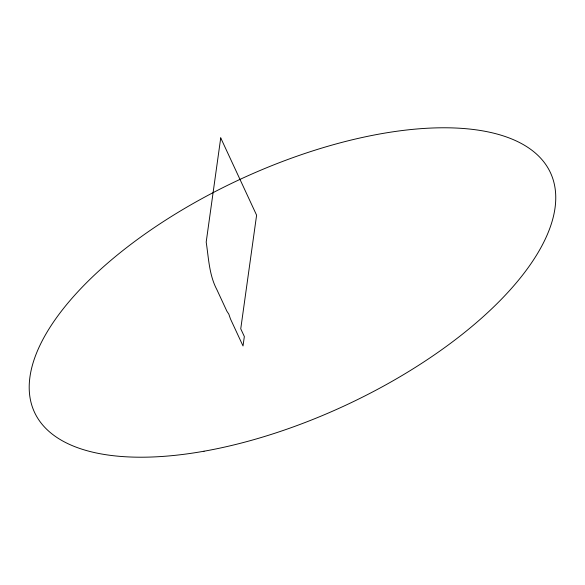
<?xml version="1.0" encoding="UTF-8"?>
<svg xmlns="http://www.w3.org/2000/svg" width="585" height="585" viewBox="0 0 585 585"><rect width="100%" height="100%" fill="white"/><g stroke="black" fill="none" stroke-linecap="round" stroke-linejoin="round"><path stroke-width="0.88" d="M220.728 137.906L206.191 242.095C208.662 258.117 209.116 275.023 216.889 289.663L226.878 311.191L228.808 314.108L230.468 318.92L243.024 345.976L244.34 336.543L240.749 328.814L256.603 215.2L220.728 137.906M204.026 451.218A284.427 124.685 -24.9 0 0 551.458 175.003A284.427 124.685 -24.9 0 0 121.958 251.265A284.427 124.685 -24.9 0 0 204.026 451.218"/></g></svg>
